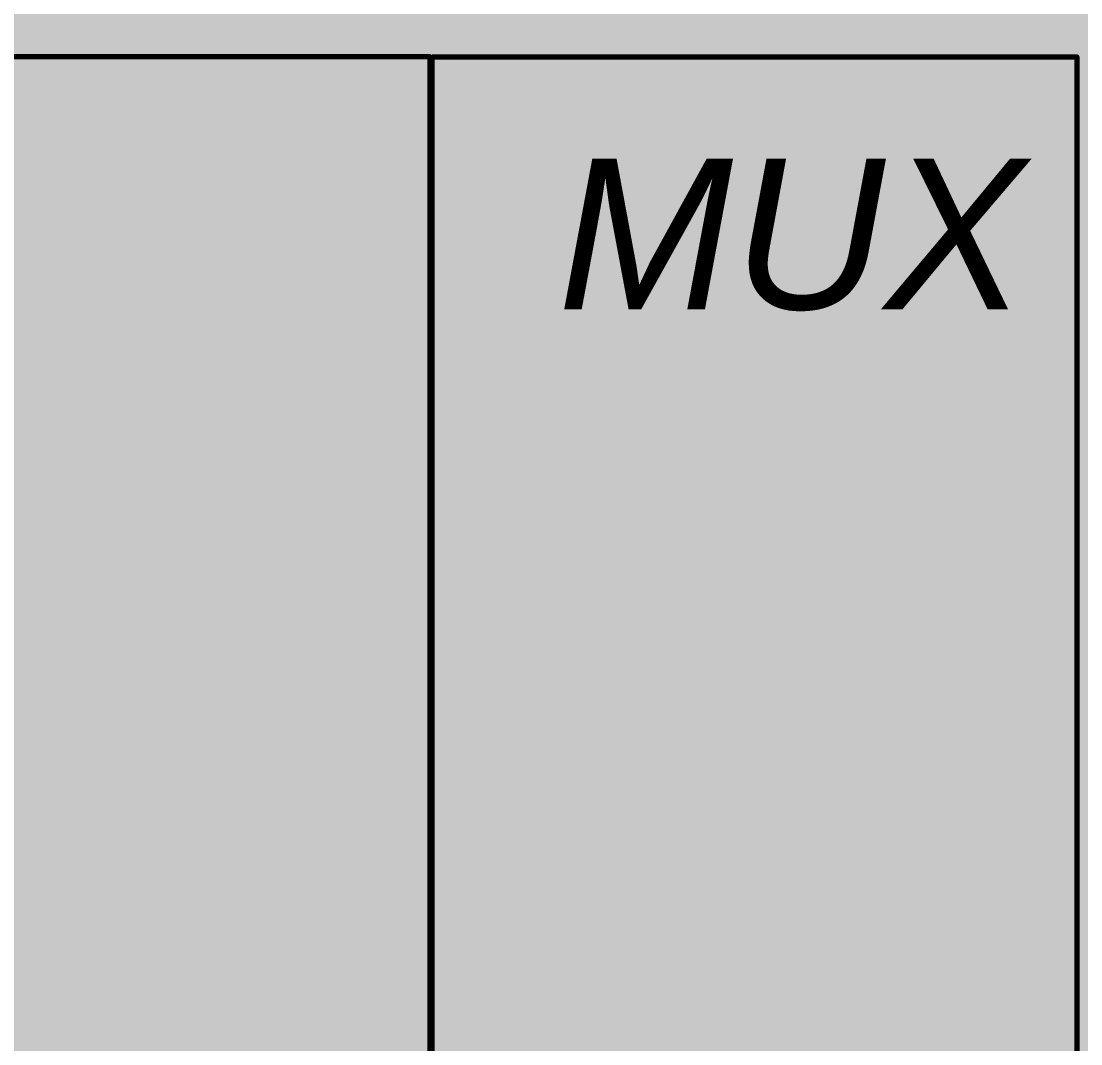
# Model space of a CAD drawing. Header units: millimetres. Extents: x 0 to 418, y 2 to 297.
# Drawn here: x 183.34 to 207.64, y 237.19 to 260.64 of the extents above; entities that cross this region are included whole.
import ezdxf

# ---------------------------------------------------------------- set-up
doc = ezdxf.new("R2010")
doc.units = ezdxf.units.MM
doc.header["$MEASUREMENT"] = 0
doc.layers.get('0').update_dxf_attribs({"linetype": 'CONTINUOUS'})
doc.styles.add('Arial$201', font='ariali.ttf', dxfattribs={"oblique": 15, "height": 6.044954})

msp = doc.modelspace()

# ---------------------------------------------------------------- hatches: boundary and pattern name
at = {"true_color": 0xffffff}
for points in [[(-0.132, 297.01), (-0.132, 1.627), (417.7, 1.627), (417.7, 297.01)], [(-0.132, 297.01), (-0.132, 1.89), (417.7, 1.89), (417.7, 297.01)], [(182.621, 259.828), (182.621, 215.098), (192.718, 215.098), (192.718, 259.828)], [(192.767, 259.828), (192.767, 195.233), (207.551, 195.233), (207.551, 259.828)]]:
    msp.add_hatch(color=0, dxfattribs=at).paths.add_polyline_path(points)
at = {"true_color": 0x000007}
h = msp.add_hatch(color=0, dxfattribs=at)
h.paths.add_polyline_path([(185.252, 255.108), (185.844, 258.003), (186.715, 258.003), (186.715, 258.003), (186.742, 258.003), (186.768, 258.002), (186.793, 258.002), (186.818, 258.001), (186.842, 258.001), (186.866, 258), (186.889, 257.999), (186.912, 257.997), (186.934, 257.996), (186.956, 257.994), (186.977, 257.992), (186.997, 257.99), (187.017, 257.988), (187.036, 257.986), (187.054, 257.983), (187.072, 257.981), (187.09, 257.978), (187.106, 257.975), (187.122, 257.972), (187.138, 257.968), (187.152, 257.965), (187.166, 257.961), (187.18, 257.957), (187.192, 257.953), (187.213, 257.949), (187.233, 257.944), (187.252, 257.939), (187.272, 257.933), (187.291, 257.927), (187.31, 257.92), (187.328, 257.913), (187.346, 257.905), (187.364, 257.897), (187.382, 257.889), (187.399, 257.88), (187.416, 257.871), (187.433, 257.862), (187.45, 257.852), (187.466, 257.842), (187.482, 257.832), (187.498, 257.821), (187.514, 257.81), (187.529, 257.799), (187.544, 257.787), (187.559, 257.776), (187.574, 257.764), (187.589, 257.752), (187.603, 257.74), (187.618, 257.725), (187.631, 257.711), (187.645, 257.696), (187.658, 257.682), (187.671, 257.667), (187.684, 257.652), (187.696, 257.638), (187.708, 257.623), (187.719, 257.607), (187.73, 257.592), (187.741, 257.577), (187.751, 257.561), (187.761, 257.545), (187.771, 257.528), (187.781, 257.512), (187.79, 257.495), (187.798, 257.477), (187.807, 257.46), (187.815, 257.442), (187.823, 257.423), (187.83, 257.404), (187.837, 257.385), (187.844, 257.365), (187.85, 257.345), (187.85, 257.345), (187.858, 257.326), (187.865, 257.307), (187.872, 257.288), (187.879, 257.268), (187.885, 257.248), (187.891, 257.228), (187.896, 257.207), (187.901, 257.187), (187.905, 257.165), (187.909, 257.144), (187.913, 257.122), (187.916, 257.1), (187.919, 257.078), (187.921, 257.056), (187.924, 257.033), (187.926, 257.01), (187.927, 256.987), (187.929, 256.963), (187.93, 256.94), (187.931, 256.916), (187.931, 256.892), (187.932, 256.868), (187.932, 256.843), (187.932, 256.819), (187.932, 256.79), (187.932, 256.761), (187.931, 256.733), (187.93, 256.705), (187.928, 256.677), (187.926, 256.649), (187.924, 256.621), (187.921, 256.594), (187.918, 256.567), (187.915, 256.539), (187.912, 256.512), (187.908, 256.486), (187.903, 256.459), (187.899, 256.433), (187.894, 256.406), (187.888, 256.38), (187.883, 256.354), (187.877, 256.328), (187.87, 256.303), (187.864, 256.277), (187.857, 256.252), (187.849, 256.227), (187.842, 256.202), (187.834, 256.177), (187.825, 256.155), (187.816, 256.132), (187.807, 256.11), (187.798, 256.087), (187.788, 256.065), (187.778, 256.042), (187.768, 256.02), (187.757, 255.998), (187.747, 255.976), (187.735, 255.955), (187.724, 255.933), (187.712, 255.912), (187.7, 255.891), (187.688, 255.871), (187.676, 255.85), (187.663, 255.83), (187.65, 255.81), (187.637, 255.791), (187.624, 255.772), (187.61, 255.754), (187.596, 255.736), (187.582, 255.718), (187.568, 255.701), (187.554, 255.684), (187.554, 255.684), (187.54, 255.666), (187.525, 255.648), (187.511, 255.63), (187.496, 255.613), (187.482, 255.596), (187.468, 255.579), (187.453, 255.563), (187.439, 255.547), (187.425, 255.531), (187.41, 255.516), (187.396, 255.501), (187.381, 255.487), (187.367, 255.472), (187.353, 255.459), (187.338, 255.445), (187.324, 255.432), (187.309, 255.419), (187.295, 255.406), (187.281, 255.394), (187.266, 255.382), (187.252, 255.371), (187.237, 255.36), (187.223, 255.349), (187.209, 255.339), (187.209, 255.339), (187.192, 255.328), (187.175, 255.318), (187.159, 255.309), (187.142, 255.299), (187.124, 255.29), (187.107, 255.28), (187.089, 255.271), (187.072, 255.262), (187.054, 255.254), (187.036, 255.246), (187.017, 255.238), (186.999, 255.23), (186.98, 255.222), (186.962, 255.215), (186.943, 255.208), (186.924, 255.201), (186.904, 255.195), (186.885, 255.188), (186.865, 255.182), (186.846, 255.177), (186.826, 255.172), (186.805, 255.167), (186.785, 255.162), (186.765, 255.158), (186.765, 255.158), (186.748, 255.154), (186.731, 255.15), (186.714, 255.146), (186.696, 255.143), (186.678, 255.139), (186.66, 255.136), (186.642, 255.133), (186.623, 255.13), (186.604, 255.128), (186.584, 255.125), (186.565, 255.123), (186.545, 255.121), (186.525, 255.119), (186.504, 255.117), (186.483, 255.115), (186.463, 255.114), (186.441, 255.113), (186.42, 255.111), (186.399, 255.111), (186.377, 255.11), (186.355, 255.109), (186.333, 255.109), (186.31, 255.108), (186.288, 255.108), (186.288, 255.108), (185.252, 255.108), (186.288, 255.108)])
h.paths.add_polyline_path([(185.696, 255.437), (186.156, 255.437), (186.156, 255.437), (186.183, 255.437), (186.209, 255.438), (186.235, 255.438), (186.26, 255.439), (186.286, 255.439), (186.311, 255.44), (186.335, 255.441), (186.36, 255.443), (186.384, 255.444), (186.408, 255.446), (186.431, 255.448), (186.454, 255.45), (186.477, 255.452), (186.5, 255.454), (186.523, 255.457), (186.545, 255.459), (186.567, 255.462), (186.589, 255.465), (186.61, 255.468), (186.632, 255.472), (186.653, 255.475), (186.674, 255.479), (186.695, 255.483), (186.715, 255.487), (186.715, 255.487), (186.728, 255.491), (186.74, 255.495), (186.752, 255.499), (186.763, 255.503), (186.775, 255.507), (186.786, 255.512), (186.797, 255.516), (186.809, 255.52), (186.819, 255.525), (186.83, 255.529), (186.841, 255.533), (186.851, 255.538), (186.861, 255.543), (186.871, 255.547), (186.881, 255.552), (186.891, 255.557), (186.9, 255.562), (186.91, 255.568), (186.919, 255.573), (186.928, 255.578), (186.937, 255.584), (186.945, 255.59), (186.954, 255.596), (186.962, 255.602), (186.974, 255.608), (186.986, 255.615), (186.998, 255.622), (187.01, 255.629), (187.022, 255.637), (187.033, 255.645), (187.045, 255.653), (187.056, 255.661), (187.067, 255.67), (187.078, 255.679), (187.089, 255.689), (187.1, 255.698), (187.111, 255.708), (187.121, 255.718), (187.132, 255.729), (187.142, 255.739), (187.153, 255.75), (187.163, 255.761), (187.174, 255.773), (187.184, 255.784), (187.194, 255.796), (187.205, 255.808), (187.215, 255.82), (187.225, 255.832), (187.225, 255.832), (187.237, 255.849), (187.249, 255.865), (187.261, 255.882), (187.273, 255.899), (187.285, 255.916), (187.296, 255.934), (187.307, 255.951), (187.318, 255.969), (187.328, 255.987), (187.339, 256.005), (187.349, 256.023), (187.359, 256.042), (187.368, 256.06), (187.378, 256.079), (187.387, 256.098), (187.396, 256.117), (187.404, 256.136), (187.412, 256.156), (187.42, 256.175), (187.428, 256.195), (187.435, 256.215), (187.442, 256.235), (187.449, 256.256), (187.455, 256.276), (187.455, 256.276), (187.463, 256.297), (187.471, 256.317), (187.479, 256.338), (187.486, 256.36), (187.492, 256.381), (187.499, 256.403), (187.505, 256.424), (187.51, 256.447), (187.516, 256.469), (187.52, 256.491), (187.525, 256.514), (187.529, 256.537), (187.533, 256.56), (187.537, 256.584), (187.54, 256.608), (187.543, 256.632), (187.546, 256.656), (187.548, 256.681), (187.55, 256.706), (187.551, 256.731), (187.553, 256.756), (187.553, 256.782), (187.554, 256.809), (187.554, 256.835), (187.554, 256.864), (187.553, 256.892), (187.552, 256.919), (187.55, 256.946), (187.548, 256.973), (187.545, 256.999), (187.542, 257.024), (187.538, 257.049), (187.534, 257.073), (187.53, 257.097), (187.525, 257.121), (187.519, 257.143), (187.513, 257.166), (187.507, 257.188), (187.5, 257.209), (187.493, 257.23), (187.486, 257.25), (187.478, 257.27), (187.469, 257.289), (187.461, 257.308), (187.452, 257.326), (187.442, 257.344), (187.433, 257.361), (187.422, 257.378), (187.412, 257.394), (187.402, 257.41), (187.391, 257.425), (187.38, 257.439), (187.369, 257.454), (187.357, 257.467), (187.346, 257.48), (187.334, 257.493), (187.322, 257.505), (187.31, 257.517), (187.297, 257.528), (187.285, 257.538), (187.272, 257.548), (187.259, 257.558), (187.245, 257.567), (187.231, 257.575), (187.217, 257.583), (187.203, 257.591), (187.188, 257.597), (187.173, 257.604), (187.158, 257.61), (187.142, 257.615), (187.126, 257.62), (187.11, 257.624), (187.099, 257.628), (187.088, 257.632), (187.076, 257.636), (187.064, 257.64), (187.05, 257.643), (187.036, 257.646), (187.022, 257.649), (187.006, 257.652), (186.991, 257.655), (186.974, 257.657), (186.957, 257.659), (186.939, 257.661), (186.921, 257.663), (186.902, 257.665), (186.883, 257.667), (186.863, 257.668), (186.842, 257.67), (186.821, 257.671), (186.799, 257.672), (186.777, 257.672), (186.754, 257.673), (186.731, 257.673), (186.707, 257.674), (186.682, 257.674), (186.173, 257.674), (185.696, 255.437), (186.173, 257.674)])
h = msp.add_hatch(color=0, dxfattribs=at)
edge = h.paths.add_edge_path()
edge.add_spline(control_points=[(188.212, 254.895), (188.212, 255.092), (188.245, 255.306), (188.311, 255.503), (188.311, 255.503), (188.376, 255.717), (188.442, 255.881), (188.508, 256.013), (188.508, 256.013), (188.59, 256.144), (188.656, 256.243), (188.738, 256.309), (188.738, 256.309), (188.82, 256.375), (188.903, 256.44), (188.985, 256.473), (188.985, 256.473), (189.051, 256.506), (189.149, 256.523), (189.231, 256.523), (189.231, 256.523), (189.429, 256.523), (189.577, 256.457), (189.692, 256.309), (189.692, 256.309), (189.823, 256.177), (189.889, 255.98), (189.889, 255.717), (189.889, 255.717), (189.889, 255.454), (189.84, 255.191), (189.758, 254.928), (189.758, 254.928), (189.659, 254.615), (189.511, 254.385), (189.33, 254.237), (189.33, 254.237), (189.199, 254.122), (189.034, 254.056), (188.87, 254.056), (188.87, 254.056), (188.689, 254.056), (188.524, 254.122), (188.409, 254.27), (188.409, 254.27), (188.278, 254.418), (188.212, 254.615), (188.212, 254.895)], knot_values=[0, 0, 0, 0, 0.020833, 0.020833, 0.020833, 0.020833, 0.041667, 0.041667, 0.041667, 0.041667, 0.0625, 0.0625, 0.0625, 0.0625, 0.083333, 0.083333, 0.083333, 0.083333, 0.104167, 0.104167, 0.104167, 0.104167, 0.125, 0.125, 0.125, 0.125, 0.145833, 0.145833, 0.145833, 0.145833, 0.166667, 0.166667, 0.166667, 0.166667, 0.1875, 0.1875, 0.1875, 0.1875, 0.208333, 0.208333, 0.208333, 0.208333, 0.229167, 0.229167, 0.229167, 0.229167, 1, 1, 1, 1], degree=3, periodic=0)
edge = h.paths.add_edge_path()
edge.add_spline(control_points=[(188.508, 254.812), (188.508, 254.664), (188.524, 254.549), (188.574, 254.467), (188.574, 254.467), (188.639, 254.352), (188.738, 254.286), (188.87, 254.286), (188.87, 254.286), (188.985, 254.286), (189.1, 254.352), (189.199, 254.451), (189.199, 254.451), (189.33, 254.599), (189.429, 254.812), (189.495, 255.092), (189.495, 255.092), (189.56, 255.372), (189.593, 255.618), (189.593, 255.783), (189.593, 255.783), (189.593, 255.964), (189.56, 256.095), (189.495, 256.161), (189.495, 256.161), (189.429, 256.243), (189.347, 256.276), (189.231, 256.276), (189.231, 256.276), (189.166, 256.276), (189.083, 256.26), (189.018, 256.227), (189.018, 256.227), (188.952, 256.177), (188.886, 256.112), (188.82, 256.013), (188.82, 256.013), (188.738, 255.865), (188.656, 255.668), (188.59, 255.388), (188.59, 255.388), (188.541, 255.141), (188.508, 254.96), (188.508, 254.812)], knot_values=[0, 0, 0, 0, 0.022727, 0.022727, 0.022727, 0.022727, 0.045455, 0.045455, 0.045455, 0.045455, 0.068182, 0.068182, 0.068182, 0.068182, 0.090909, 0.090909, 0.090909, 0.090909, 0.113636, 0.113636, 0.113636, 0.113636, 0.136364, 0.136364, 0.136364, 0.136364, 0.159091, 0.159091, 0.159091, 0.159091, 0.181818, 0.181818, 0.181818, 0.181818, 0.204545, 0.204545, 0.204545, 0.204545, 0.227273, 0.227273, 0.227273, 0.227273, 1, 1, 1, 1], degree=3, periodic=0)
h = msp.add_hatch(color=0, dxfattribs=at)
h.paths.add_polyline_path([(185.054, 249.55), (185.663, 252.444), (186.534, 252.444), (186.534, 252.444), (186.561, 252.444), (186.587, 252.444), (186.612, 252.444), (186.636, 252.443), (186.66, 252.442), (186.683, 252.441), (186.706, 252.44), (186.728, 252.439), (186.749, 252.437), (186.77, 252.436), (186.79, 252.434), (186.81, 252.432), (186.829, 252.43), (186.848, 252.428), (186.866, 252.425), (186.884, 252.422), (186.901, 252.42), (186.918, 252.417), (186.935, 252.413), (186.951, 252.41), (186.967, 252.407), (186.982, 252.403), (186.997, 252.399), (187.011, 252.395), (187.032, 252.391), (187.052, 252.386), (187.072, 252.38), (187.091, 252.375), (187.11, 252.368), (187.129, 252.362), (187.147, 252.354), (187.165, 252.347), (187.183, 252.339), (187.201, 252.331), (187.218, 252.322), (187.235, 252.313), (187.252, 252.303), (187.269, 252.294), (187.285, 252.284), (187.301, 252.273), (187.317, 252.263), (187.333, 252.252), (187.348, 252.24), (187.363, 252.229), (187.379, 252.217), (187.393, 252.206), (187.408, 252.193), (187.422, 252.181), (187.435, 252.169), (187.447, 252.156), (187.459, 252.143), (187.472, 252.129), (187.484, 252.115), (187.496, 252.101), (187.508, 252.086), (187.519, 252.072), (187.531, 252.056), (187.542, 252.041), (187.553, 252.025), (187.564, 252.009), (187.575, 251.992), (187.585, 251.975), (187.595, 251.958), (187.605, 251.94), (187.615, 251.922), (187.624, 251.904), (187.632, 251.885), (187.641, 251.866), (187.648, 251.847), (187.656, 251.827), (187.663, 251.807), (187.669, 251.787), (187.669, 251.787), (187.675, 251.768), (187.681, 251.749), (187.687, 251.73), (187.692, 251.71), (187.698, 251.69), (187.703, 251.67), (187.708, 251.649), (187.712, 251.628), (187.717, 251.607), (187.721, 251.586), (187.725, 251.564), (187.729, 251.542), (187.732, 251.52), (187.735, 251.497), (187.738, 251.474), (187.741, 251.452), (187.743, 251.428), (187.745, 251.405), (187.747, 251.381), (187.749, 251.358), (187.75, 251.333), (187.751, 251.309), (187.751, 251.285), (187.751, 251.26), (187.751, 251.232), (187.751, 251.203), (187.75, 251.175), (187.749, 251.147), (187.747, 251.119), (187.745, 251.091), (187.743, 251.063), (187.74, 251.036), (187.738, 251.009), (187.734, 250.982), (187.731, 250.956), (187.727, 250.929), (187.722, 250.903), (187.718, 250.877), (187.713, 250.852), (187.708, 250.827), (187.702, 250.802), (187.696, 250.777), (187.69, 250.753), (187.683, 250.729), (187.676, 250.705), (187.668, 250.681), (187.661, 250.658), (187.653, 250.635), (187.642, 250.611), (187.632, 250.587), (187.622, 250.563), (187.611, 250.539), (187.601, 250.516), (187.591, 250.493), (187.58, 250.471), (187.569, 250.448), (187.558, 250.426), (187.548, 250.405), (187.536, 250.383), (187.525, 250.362), (187.514, 250.341), (187.502, 250.32), (187.491, 250.3), (187.479, 250.28), (187.466, 250.26), (187.454, 250.24), (187.441, 250.22), (187.428, 250.201), (187.415, 250.182), (187.401, 250.163), (187.387, 250.144), (187.373, 250.126), (187.373, 250.126), (187.359, 250.107), (187.344, 250.089), (187.33, 250.072), (187.316, 250.054), (187.301, 250.037), (187.287, 250.021), (187.272, 250.004), (187.257, 249.989), (187.243, 249.973), (187.228, 249.958), (187.213, 249.943), (187.198, 249.928), (187.183, 249.914), (187.168, 249.9), (187.153, 249.887), (187.138, 249.873), (187.123, 249.861), (187.107, 249.848), (187.092, 249.836), (187.076, 249.824), (187.06, 249.813), (187.044, 249.801), (187.028, 249.791), (187.011, 249.78), (187.011, 249.78), (186.997, 249.77), (186.982, 249.76), (186.967, 249.75), (186.951, 249.741), (186.935, 249.731), (186.919, 249.722), (186.902, 249.713), (186.885, 249.704), (186.868, 249.696), (186.85, 249.687), (186.832, 249.679), (186.814, 249.671), (186.795, 249.664), (186.776, 249.656), (186.757, 249.649), (186.737, 249.643), (186.717, 249.636), (186.697, 249.63), (186.676, 249.624), (186.655, 249.618), (186.634, 249.613), (186.612, 249.608), (186.59, 249.604), (186.567, 249.599), (186.567, 249.599), (186.553, 249.595), (186.538, 249.591), (186.522, 249.588), (186.506, 249.584), (186.489, 249.581), (186.472, 249.578), (186.455, 249.575), (186.437, 249.572), (186.419, 249.569), (186.4, 249.567), (186.381, 249.565), (186.362, 249.562), (186.342, 249.56), (186.322, 249.559), (186.302, 249.557), (186.281, 249.556), (186.26, 249.554), (186.239, 249.553), (186.218, 249.552), (186.196, 249.551), (186.174, 249.551), (186.152, 249.55), (186.129, 249.55), (186.107, 249.55), (186.107, 249.55), (185.054, 249.55), (186.107, 249.55)])
h.paths.add_polyline_path([(185.515, 249.879), (185.975, 249.879), (185.975, 249.879), (186, 249.879), (186.024, 249.879), (186.049, 249.88), (186.073, 249.88), (186.097, 249.881), (186.12, 249.882), (186.144, 249.884), (186.167, 249.885), (186.19, 249.887), (186.213, 249.889), (186.236, 249.891), (186.259, 249.893), (186.282, 249.896), (186.304, 249.899), (186.326, 249.902), (186.348, 249.906), (186.37, 249.91), (186.392, 249.914), (186.413, 249.918), (186.434, 249.923), (186.456, 249.928), (186.477, 249.933), (186.497, 249.939), (186.518, 249.945), (186.518, 249.945), (186.53, 249.947), (186.543, 249.949), (186.555, 249.952), (186.567, 249.954), (186.579, 249.957), (186.592, 249.96), (186.604, 249.963), (186.615, 249.967), (186.627, 249.97), (186.639, 249.974), (186.651, 249.978), (186.662, 249.982), (186.673, 249.986), (186.684, 249.99), (186.695, 249.995), (186.706, 250), (186.716, 250.004), (186.726, 250.009), (186.736, 250.015), (186.746, 250.02), (186.755, 250.026), (186.764, 250.031), (186.773, 250.037), (186.781, 250.043), (186.793, 250.052), (186.805, 250.06), (186.817, 250.068), (186.829, 250.076), (186.841, 250.085), (186.852, 250.093), (186.863, 250.102), (186.874, 250.11), (186.885, 250.119), (186.896, 250.128), (186.906, 250.137), (186.917, 250.146), (186.927, 250.155), (186.937, 250.165), (186.947, 250.175), (186.957, 250.185), (186.966, 250.195), (186.975, 250.205), (186.985, 250.216), (186.994, 250.227), (187.002, 250.238), (187.011, 250.25), (187.02, 250.261), (187.028, 250.274), (187.028, 250.274), (187.04, 250.29), (187.052, 250.307), (187.064, 250.324), (187.076, 250.341), (187.087, 250.358), (187.099, 250.375), (187.11, 250.393), (187.121, 250.411), (187.132, 250.429), (187.143, 250.447), (187.153, 250.465), (187.163, 250.483), (187.174, 250.502), (187.184, 250.521), (187.194, 250.54), (187.203, 250.559), (187.213, 250.578), (187.222, 250.597), (187.231, 250.617), (187.24, 250.637), (187.249, 250.657), (187.258, 250.677), (187.266, 250.697), (187.274, 250.718), (187.274, 250.718), (187.282, 250.738), (187.29, 250.759), (187.297, 250.781), (187.303, 250.802), (187.309, 250.824), (187.315, 250.847), (187.32, 250.869), (187.325, 250.892), (187.329, 250.915), (187.333, 250.938), (187.337, 250.961), (187.34, 250.985), (187.343, 251.009), (187.346, 251.032), (187.348, 251.056), (187.35, 251.081), (187.352, 251.105), (187.353, 251.129), (187.354, 251.154), (187.355, 251.178), (187.356, 251.203), (187.356, 251.227), (187.357, 251.252), (187.357, 251.277), (187.357, 251.307), (187.356, 251.337), (187.355, 251.365), (187.354, 251.393), (187.352, 251.421), (187.35, 251.447), (187.348, 251.473), (187.345, 251.498), (187.342, 251.522), (187.338, 251.546), (187.334, 251.569), (187.33, 251.591), (187.325, 251.613), (187.32, 251.634), (187.314, 251.655), (187.308, 251.675), (187.301, 251.695), (187.294, 251.714), (187.287, 251.732), (187.279, 251.751), (187.27, 251.768), (187.261, 251.786), (187.252, 251.803), (187.242, 251.819), (187.231, 251.836), (187.221, 251.851), (187.21, 251.866), (187.199, 251.881), (187.188, 251.895), (187.177, 251.909), (187.165, 251.922), (187.153, 251.935), (187.141, 251.947), (187.129, 251.958), (187.117, 251.969), (187.104, 251.98), (187.091, 251.99), (187.078, 251.999), (187.064, 252.008), (187.05, 252.017), (187.036, 252.025), (187.022, 252.032), (187.007, 252.039), (186.992, 252.046), (186.977, 252.051), (186.961, 252.057), (186.945, 252.062), (186.929, 252.066), (186.917, 252.07), (186.903, 252.074), (186.89, 252.078), (186.876, 252.081), (186.861, 252.085), (186.846, 252.088), (186.83, 252.091), (186.814, 252.094), (186.797, 252.096), (186.78, 252.099), (186.762, 252.101), (186.744, 252.103), (186.725, 252.105), (186.706, 252.107), (186.686, 252.108), (186.666, 252.11), (186.645, 252.111), (186.624, 252.112), (186.602, 252.113), (186.58, 252.114), (186.557, 252.115), (186.533, 252.115), (186.51, 252.115), (186.485, 252.115), (185.975, 252.115), (185.515, 249.879), (185.975, 252.115)])
msp.add_hatch(color=0, dxfattribs=at).paths.add_polyline_path([(188.771, 248.794), (189.231, 250.981), (189.231, 250.981), (189.206, 250.962), (189.18, 250.944), (189.154, 250.926), (189.126, 250.908), (189.097, 250.891), (189.068, 250.873), (189.038, 250.856), (189.007, 250.839), (188.975, 250.822), (188.942, 250.805), (188.908, 250.789), (188.874, 250.773), (188.838, 250.757), (188.802, 250.742), (188.765, 250.727), (188.727, 250.712), (188.688, 250.697), (188.649, 250.682), (188.608, 250.668), (188.567, 250.655), (188.525, 250.641), (188.481, 250.628), (188.438, 250.615), (188.393, 250.603), (188.393, 250.603), (188.459, 250.931), (188.459, 250.931), (188.481, 250.94), (188.503, 250.949), (188.526, 250.958), (188.548, 250.967), (188.57, 250.977), (188.592, 250.987), (188.613, 250.997), (188.635, 251.008), (188.657, 251.018), (188.678, 251.03), (188.7, 251.041), (188.722, 251.053), (188.743, 251.065), (188.765, 251.077), (188.786, 251.089), (188.808, 251.102), (188.83, 251.115), (188.852, 251.128), (188.874, 251.141), (188.896, 251.155), (188.918, 251.169), (188.94, 251.183), (188.962, 251.197), (188.985, 251.211), (188.985, 251.211), (189.005, 251.225), (189.025, 251.239), (189.045, 251.253), (189.064, 251.267), (189.083, 251.281), (189.102, 251.294), (189.12, 251.307), (189.138, 251.321), (189.156, 251.334), (189.173, 251.346), (189.19, 251.359), (189.207, 251.371), (189.223, 251.384), (189.239, 251.396), (189.255, 251.408), (189.27, 251.419), (189.285, 251.431), (189.299, 251.442), (189.313, 251.453), (189.327, 251.464), (189.341, 251.475), (189.354, 251.486), (189.367, 251.497), (189.379, 251.507), (189.386, 251.513), (189.392, 251.52), (189.398, 251.526), (189.404, 251.533), (189.41, 251.54), (189.416, 251.547), (189.423, 251.554), (189.429, 251.562), (189.435, 251.569), (189.441, 251.577), (189.447, 251.585), (189.453, 251.593), (189.46, 251.602), (189.466, 251.61), (189.472, 251.619), (189.478, 251.628), (189.484, 251.637), (189.49, 251.646), (189.497, 251.655), (189.503, 251.665), (189.509, 251.674), (189.515, 251.684), (189.521, 251.694), (189.527, 251.704), (189.725, 251.704), (189.133, 248.794), (188.771, 248.794), (189.133, 248.794)])
h = msp.add_hatch(color=0, dxfattribs=at)
h.paths.add_polyline_path([(185.054, 244.008), (185.663, 246.886), (186.534, 246.886), (186.534, 246.886), (186.561, 246.886), (186.587, 246.886), (186.612, 246.885), (186.636, 246.885), (186.66, 246.884), (186.683, 246.883), (186.706, 246.882), (186.728, 246.881), (186.749, 246.88), (186.77, 246.879), (186.79, 246.877), (186.81, 246.876), (186.829, 246.874), (186.848, 246.872), (186.866, 246.871), (186.884, 246.869), (186.901, 246.867), (186.918, 246.865), (186.935, 246.863), (186.951, 246.861), (186.967, 246.859), (186.982, 246.857), (186.997, 246.855), (187.011, 246.853), (187.032, 246.847), (187.052, 246.84), (187.072, 246.834), (187.091, 246.827), (187.11, 246.82), (187.129, 246.812), (187.147, 246.805), (187.165, 246.797), (187.183, 246.789), (187.201, 246.78), (187.218, 246.772), (187.235, 246.763), (187.252, 246.753), (187.269, 246.743), (187.285, 246.733), (187.301, 246.723), (187.317, 246.712), (187.333, 246.7), (187.348, 246.689), (187.363, 246.676), (187.379, 246.664), (187.393, 246.651), (187.408, 246.637), (187.422, 246.623), (187.435, 246.61), (187.447, 246.597), (187.459, 246.584), (187.472, 246.571), (187.484, 246.557), (187.496, 246.543), (187.508, 246.529), (187.519, 246.514), (187.531, 246.499), (187.542, 246.484), (187.553, 246.468), (187.564, 246.452), (187.575, 246.436), (187.585, 246.42), (187.595, 246.403), (187.605, 246.387), (187.615, 246.37), (187.624, 246.352), (187.632, 246.335), (187.641, 246.317), (187.648, 246.299), (187.656, 246.281), (187.663, 246.263), (187.669, 246.245), (187.669, 246.245), (187.675, 246.224), (187.681, 246.203), (187.687, 246.182), (187.692, 246.161), (187.698, 246.14), (187.703, 246.118), (187.708, 246.097), (187.712, 246.075), (187.717, 246.054), (187.721, 246.032), (187.725, 246.01), (187.729, 245.988), (187.732, 245.966), (187.735, 245.943), (187.738, 245.921), (187.741, 245.899), (187.743, 245.876), (187.745, 245.854), (187.747, 245.831), (187.749, 245.809), (187.75, 245.786), (187.751, 245.764), (187.751, 245.741), (187.751, 245.718), (187.751, 245.688), (187.751, 245.657), (187.75, 245.627), (187.749, 245.598), (187.747, 245.568), (187.745, 245.54), (187.743, 245.511), (187.74, 245.483), (187.738, 245.455), (187.734, 245.427), (187.731, 245.4), (187.727, 245.373), (187.722, 245.346), (187.718, 245.32), (187.713, 245.294), (187.708, 245.269), (187.702, 245.244), (187.696, 245.219), (187.69, 245.194), (187.683, 245.17), (187.676, 245.146), (187.668, 245.123), (187.661, 245.1), (187.653, 245.077), (187.642, 245.053), (187.632, 245.028), (187.622, 245.005), (187.611, 244.981), (187.601, 244.958), (187.591, 244.935), (187.58, 244.912), (187.569, 244.89), (187.558, 244.868), (187.548, 244.846), (187.536, 244.825), (187.525, 244.804), (187.514, 244.783), (187.502, 244.762), (187.491, 244.742), (187.479, 244.721), (187.466, 244.701), (187.454, 244.682), (187.441, 244.662), (187.428, 244.643), (187.415, 244.624), (187.401, 244.605), (187.387, 244.586), (187.373, 244.567), (187.373, 244.567), (187.359, 244.549), (187.344, 244.531), (187.33, 244.513), (187.316, 244.496), (187.301, 244.479), (187.287, 244.462), (187.272, 244.446), (187.257, 244.43), (187.243, 244.415), (187.228, 244.399), (187.213, 244.384), (187.198, 244.37), (187.183, 244.356), (187.168, 244.342), (187.153, 244.328), (187.138, 244.315), (187.123, 244.302), (187.107, 244.29), (187.092, 244.278), (187.076, 244.266), (187.06, 244.254), (187.044, 244.243), (187.028, 244.232), (187.011, 244.222), (187.011, 244.222), (186.997, 244.212), (186.982, 244.202), (186.967, 244.193), (186.951, 244.183), (186.935, 244.174), (186.919, 244.166), (186.902, 244.158), (186.885, 244.149), (186.868, 244.142), (186.85, 244.134), (186.832, 244.126), (186.814, 244.119), (186.795, 244.112), (186.776, 244.105), (186.757, 244.098), (186.737, 244.092), (186.717, 244.085), (186.697, 244.079), (186.676, 244.072), (186.655, 244.066), (186.634, 244.06), (186.612, 244.053), (186.59, 244.047), (186.567, 244.041), (186.567, 244.041), (186.553, 244.037), (186.538, 244.033), (186.522, 244.03), (186.506, 244.027), (186.489, 244.024), (186.472, 244.022), (186.455, 244.02), (186.437, 244.018), (186.419, 244.016), (186.4, 244.015), (186.381, 244.013), (186.362, 244.012), (186.342, 244.011), (186.322, 244.01), (186.302, 244.01), (186.281, 244.009), (186.26, 244.009), (186.239, 244.009), (186.218, 244.008), (186.196, 244.008), (186.174, 244.008), (186.152, 244.008), (186.129, 244.008), (186.107, 244.008), (186.107, 244.008), (185.054, 244.008), (186.107, 244.008)])
h.paths.add_polyline_path([(185.515, 244.321), (185.975, 244.321), (185.975, 244.321), (186, 244.321), (186.024, 244.321), (186.049, 244.322), (186.073, 244.323), (186.097, 244.325), (186.12, 244.326), (186.144, 244.328), (186.167, 244.33), (186.19, 244.333), (186.213, 244.335), (186.236, 244.338), (186.259, 244.341), (186.282, 244.344), (186.304, 244.348), (186.326, 244.351), (186.348, 244.355), (186.37, 244.358), (186.392, 244.362), (186.413, 244.366), (186.434, 244.37), (186.456, 244.374), (186.477, 244.378), (186.497, 244.382), (186.518, 244.386), (186.518, 244.386), (186.53, 244.388), (186.543, 244.391), (186.555, 244.393), (186.567, 244.396), (186.579, 244.399), (186.592, 244.402), (186.604, 244.405), (186.615, 244.408), (186.627, 244.412), (186.639, 244.415), (186.651, 244.419), (186.662, 244.423), (186.673, 244.428), (186.684, 244.432), (186.695, 244.436), (186.706, 244.441), (186.716, 244.446), (186.726, 244.451), (186.736, 244.456), (186.746, 244.462), (186.755, 244.467), (186.764, 244.473), (186.773, 244.479), (186.781, 244.485), (186.793, 244.493), (186.805, 244.502), (186.817, 244.51), (186.829, 244.519), (186.841, 244.528), (186.852, 244.537), (186.863, 244.547), (186.874, 244.556), (186.885, 244.566), (186.896, 244.576), (186.906, 244.586), (186.917, 244.596), (186.927, 244.606), (186.937, 244.617), (186.947, 244.628), (186.957, 244.638), (186.966, 244.65), (186.975, 244.661), (186.985, 244.672), (186.994, 244.684), (187.002, 244.695), (187.011, 244.707), (187.02, 244.719), (187.028, 244.732), (187.028, 244.732), (187.04, 244.746), (187.052, 244.761), (187.064, 244.776), (187.076, 244.792), (187.087, 244.808), (187.099, 244.824), (187.11, 244.84), (187.121, 244.857), (187.132, 244.874), (187.143, 244.892), (187.153, 244.909), (187.163, 244.927), (187.174, 244.945), (187.184, 244.963), (187.194, 244.982), (187.203, 245.001), (187.213, 245.02), (187.222, 245.039), (187.231, 245.059), (187.24, 245.078), (187.249, 245.098), (187.258, 245.118), (187.266, 245.139), (187.274, 245.159), (187.274, 245.159), (187.282, 245.18), (187.29, 245.201), (187.297, 245.222), (187.303, 245.244), (187.309, 245.266), (187.315, 245.288), (187.32, 245.311), (187.325, 245.334), (187.329, 245.357), (187.333, 245.381), (187.337, 245.405), (187.34, 245.429), (187.343, 245.453), (187.346, 245.477), (187.348, 245.502), (187.35, 245.527), (187.352, 245.552), (187.353, 245.578), (187.354, 245.603), (187.355, 245.629), (187.356, 245.655), (187.356, 245.682), (187.357, 245.708), (187.357, 245.735), (187.357, 245.763), (187.356, 245.791), (187.355, 245.819), (187.354, 245.846), (187.352, 245.872), (187.35, 245.898), (187.348, 245.923), (187.345, 245.948), (187.342, 245.972), (187.338, 245.996), (187.334, 246.019), (187.33, 246.041), (187.325, 246.063), (187.32, 246.084), (187.314, 246.105), (187.308, 246.125), (187.301, 246.144), (187.294, 246.163), (187.287, 246.181), (187.279, 246.198), (187.27, 246.215), (187.261, 246.231), (187.252, 246.246), (187.242, 246.261), (187.231, 246.277), (187.221, 246.293), (187.21, 246.308), (187.199, 246.323), (187.188, 246.337), (187.177, 246.351), (187.165, 246.364), (187.153, 246.377), (187.141, 246.389), (187.129, 246.401), (187.117, 246.412), (187.104, 246.423), (187.091, 246.434), (187.078, 246.444), (187.064, 246.454), (187.05, 246.463), (187.036, 246.472), (187.022, 246.481), (187.007, 246.489), (186.992, 246.497), (186.977, 246.504), (186.961, 246.511), (186.945, 246.518), (186.929, 246.524), (186.917, 246.526), (186.903, 246.528), (186.89, 246.53), (186.876, 246.532), (186.861, 246.534), (186.846, 246.536), (186.83, 246.538), (186.814, 246.54), (186.797, 246.542), (186.78, 246.544), (186.762, 246.545), (186.744, 246.547), (186.725, 246.548), (186.706, 246.55), (186.686, 246.551), (186.666, 246.552), (186.645, 246.553), (186.624, 246.554), (186.602, 246.555), (186.58, 246.556), (186.557, 246.556), (186.533, 246.557), (186.51, 246.557), (186.485, 246.557), (185.975, 246.557), (185.515, 244.321), (185.975, 246.557)])
h = msp.add_hatch(color=0, dxfattribs=at)
h.paths.add_polyline_path([(188.031, 243.235), (188.031, 243.235), (188.035, 243.258), (188.04, 243.28), (188.044, 243.301), (188.049, 243.323), (188.054, 243.344), (188.059, 243.365), (188.064, 243.385), (188.069, 243.405), (188.075, 243.425), (188.081, 243.444), (188.087, 243.463), (188.093, 243.482), (188.099, 243.5), (188.105, 243.518), (188.112, 243.536), (188.119, 243.553), (188.126, 243.57), (188.133, 243.587), (188.14, 243.603), (188.147, 243.619), (188.155, 243.634), (188.163, 243.65), (188.171, 243.665), (188.179, 243.679), (188.179, 243.679), (188.187, 243.694), (188.196, 243.708), (188.204, 243.722), (188.213, 243.737), (188.222, 243.751), (188.232, 243.765), (188.241, 243.78), (188.251, 243.794), (188.261, 243.808), (188.271, 243.822), (188.281, 243.836), (188.292, 243.85), (188.303, 243.864), (188.314, 243.877), (188.326, 243.891), (188.337, 243.905), (188.349, 243.918), (188.362, 243.931), (188.374, 243.944), (188.387, 243.957), (188.4, 243.97), (188.414, 243.983), (188.428, 243.996), (188.442, 244.008), (188.457, 244.021), (188.473, 244.034), (188.489, 244.049), (188.507, 244.064), (188.525, 244.08), (188.544, 244.097), (188.565, 244.115), (188.586, 244.134), (188.608, 244.153), (188.631, 244.173), (188.655, 244.194), (188.681, 244.216), (188.707, 244.238), (188.734, 244.261), (188.762, 244.285), (188.792, 244.31), (188.822, 244.336), (188.854, 244.362), (188.886, 244.389), (188.92, 244.417), (188.955, 244.445), (188.991, 244.474), (189.029, 244.504), (189.067, 244.534), (189.089, 244.553), (189.111, 244.571), (189.132, 244.588), (189.153, 244.606), (189.173, 244.622), (189.193, 244.639), (189.212, 244.655), (189.231, 244.671), (189.249, 244.686), (189.266, 244.701), (189.283, 244.716), (189.299, 244.73), (189.315, 244.743), (189.33, 244.757), (189.344, 244.769), (189.358, 244.782), (189.371, 244.793), (189.384, 244.805), (189.396, 244.816), (189.407, 244.826), (189.417, 244.836), (189.427, 244.846), (189.437, 244.855), (189.445, 244.863), (189.457, 244.876), (189.47, 244.888), (189.481, 244.9), (189.493, 244.913), (189.504, 244.925), (189.516, 244.937), (189.527, 244.95), (189.537, 244.962), (189.548, 244.974), (189.558, 244.987), (189.567, 244.999), (189.577, 245.011), (189.586, 245.024), (189.595, 245.036), (189.603, 245.048), (189.611, 245.061), (189.618, 245.073), (189.626, 245.085), (189.632, 245.098), (189.639, 245.11), (189.644, 245.122), (189.65, 245.135), (189.655, 245.147), (189.659, 245.159), (189.663, 245.168), (189.667, 245.176), (189.671, 245.185), (189.674, 245.193), (189.677, 245.202), (189.681, 245.211), (189.684, 245.221), (189.686, 245.23), (189.689, 245.239), (189.692, 245.249), (189.694, 245.258), (189.696, 245.268), (189.698, 245.278), (189.7, 245.288), (189.701, 245.298), (189.703, 245.308), (189.704, 245.318), (189.705, 245.328), (189.706, 245.338), (189.707, 245.348), (189.708, 245.359), (189.708, 245.369), (189.708, 245.379), (189.708, 245.389), (189.708, 245.406), (189.707, 245.422), (189.706, 245.438), (189.704, 245.454), (189.702, 245.469), (189.699, 245.485), (189.696, 245.5), (189.692, 245.515), (189.688, 245.53), (189.683, 245.544), (189.677, 245.558), (189.671, 245.572), (189.665, 245.586), (189.658, 245.6), (189.651, 245.613), (189.643, 245.626), (189.634, 245.638), (189.625, 245.651), (189.616, 245.663), (189.606, 245.675), (189.595, 245.686), (189.584, 245.697), (189.572, 245.708), (189.56, 245.718), (189.55, 245.73), (189.539, 245.742), (189.528, 245.753), (189.516, 245.764), (189.505, 245.774), (189.492, 245.783), (189.48, 245.792), (189.467, 245.801), (189.454, 245.809), (189.44, 245.816), (189.427, 245.823), (189.412, 245.829), (189.398, 245.835), (189.383, 245.841), (189.368, 245.846), (189.352, 245.85), (189.336, 245.854), (189.32, 245.857), (189.303, 245.86), (189.286, 245.862), (189.269, 245.864), (189.251, 245.865), (189.233, 245.866), (189.215, 245.866), (189.199, 245.866), (189.182, 245.865), (189.166, 245.864), (189.151, 245.862), (189.135, 245.86), (189.119, 245.857), (189.104, 245.854), (189.089, 245.85), (189.074, 245.846), (189.059, 245.841), (189.044, 245.835), (189.03, 245.829), (189.016, 245.823), (189.002, 245.816), (188.988, 245.809), (188.974, 245.801), (188.96, 245.792), (188.947, 245.783), (188.933, 245.774), (188.92, 245.764), (188.907, 245.753), (188.895, 245.742), (188.882, 245.73), (188.87, 245.718), (188.857, 245.706), (188.845, 245.693), (188.833, 245.679), (188.822, 245.665), (188.81, 245.65), (188.799, 245.635), (188.788, 245.619), (188.778, 245.603), (188.767, 245.587), (188.757, 245.569), (188.747, 245.552), (188.738, 245.533), (188.729, 245.515), (188.72, 245.495), (188.712, 245.476), (188.704, 245.455), (188.696, 245.434), (188.689, 245.413), (188.683, 245.391), (188.676, 245.369), (188.67, 245.346), (188.665, 245.323), (188.66, 245.299), (188.656, 245.274), (188.294, 245.324), (188.294, 245.324), (188.299, 245.354), (188.304, 245.385), (188.31, 245.415), (188.317, 245.444), (188.325, 245.473), (188.334, 245.502), (188.343, 245.53), (188.353, 245.558), (188.364, 245.586), (188.376, 245.613), (188.388, 245.639), (188.401, 245.665), (188.415, 245.69), (188.429, 245.715), (188.444, 245.74), (188.46, 245.763), (188.476, 245.787), (188.493, 245.809), (188.51, 245.831), (188.529, 245.853), (188.547, 245.874), (188.566, 245.894), (188.586, 245.913), (188.607, 245.932), (188.627, 245.95), (188.648, 245.967), (188.67, 245.984), (188.692, 245.999), (188.714, 246.014), (188.736, 246.028), (188.759, 246.041), (188.783, 246.053), (188.806, 246.065), (188.83, 246.076), (188.855, 246.085), (188.88, 246.095), (188.905, 246.103), (188.931, 246.11), (188.957, 246.117), (188.984, 246.123), (189.011, 246.129), (189.039, 246.133), (189.067, 246.137), (189.096, 246.14), (189.125, 246.143), (189.154, 246.145), (189.184, 246.146), (189.215, 246.146), (189.235, 246.146), (189.256, 246.145), (189.276, 246.144), (189.296, 246.143), (189.316, 246.142), (189.335, 246.14), (189.355, 246.138), (189.374, 246.135), (189.393, 246.132), (189.412, 246.129), (189.431, 246.125), (189.449, 246.121), (189.468, 246.117), (189.486, 246.112), (189.504, 246.107), (189.522, 246.102), (189.54, 246.096), (189.557, 246.09), (189.575, 246.084), (189.592, 246.077), (189.609, 246.07), (189.626, 246.063), (189.642, 246.055), (189.659, 246.047), (189.659, 246.047), (189.675, 246.039), (189.691, 246.03), (189.707, 246.021), (189.722, 246.012), (189.737, 246.002), (189.752, 245.992), (189.766, 245.981), (189.78, 245.971), (189.794, 245.959), (189.808, 245.948), (189.821, 245.936), (189.834, 245.924), (189.846, 245.911), (189.859, 245.899), (189.871, 245.885), (189.883, 245.872), (189.895, 245.858), (189.906, 245.844), (189.918, 245.829), (189.929, 245.814), (189.94, 245.799), (189.951, 245.783), (189.961, 245.768), (189.971, 245.751), (189.979, 245.737), (189.987, 245.722), (189.995, 245.707), (190.002, 245.692), (190.008, 245.677), (190.015, 245.662), (190.021, 245.647), (190.026, 245.631), (190.032, 245.616), (190.037, 245.6), (190.041, 245.584), (190.045, 245.568), (190.049, 245.552), (190.053, 245.536), (190.056, 245.52), (190.059, 245.504), (190.062, 245.488), (190.064, 245.471), (190.066, 245.455), (190.067, 245.439), (190.069, 245.422), (190.069, 245.406), (190.07, 245.389), (190.07, 245.373), (190.07, 245.348), (190.068, 245.324), (190.066, 245.3), (190.063, 245.276), (190.06, 245.252), (190.055, 245.228), (190.05, 245.204), (190.044, 245.181), (190.037, 245.157), (190.03, 245.134), (190.021, 245.11), (190.013, 245.087), (190.003, 245.064), (189.993, 245.041), (189.982, 245.018), (189.97, 244.995), (189.958, 244.973), (189.945, 244.95), (189.932, 244.927), (189.918, 244.904), (189.903, 244.882), (189.888, 244.859), (189.873, 244.837), (189.856, 244.814), (189.856, 244.814), (189.845, 244.801), (189.832, 244.787), (189.818, 244.771), (189.802, 244.754), (189.784, 244.736), (189.764, 244.716), (189.742, 244.695), (189.719, 244.673), (189.694, 244.65), (189.668, 244.626), (189.64, 244.6), (189.61, 244.573), (189.578, 244.546), (189.545, 244.517), (189.509, 244.487), (189.473, 244.456), (189.434, 244.424), (189.394, 244.391), (189.352, 244.357), (189.308, 244.322), (189.263, 244.286), (189.216, 244.249), (189.167, 244.211), (189.116, 244.173), (189.116, 244.173), (189.094, 244.154), (189.072, 244.136), (189.051, 244.119), (189.03, 244.101), (189.01, 244.084), (188.99, 244.068), (188.971, 244.051), (188.952, 244.036), (188.934, 244.02), (188.916, 244.005), (188.899, 243.99), (188.882, 243.975), (188.866, 243.961), (188.85, 243.947), (188.835, 243.934), (188.82, 243.92), (188.806, 243.908), (188.793, 243.895), (188.779, 243.883), (188.767, 243.871), (188.755, 243.86), (188.743, 243.848), (188.732, 243.838), (188.722, 243.827), (188.722, 243.827), (188.711, 243.815), (188.701, 243.803), (188.692, 243.791), (188.682, 243.779), (188.672, 243.768), (188.663, 243.756), (188.654, 243.745), (188.645, 243.733), (188.636, 243.722), (188.627, 243.711), (188.619, 243.7), (188.611, 243.689), (188.602, 243.679), (188.595, 243.668), (188.587, 243.657), (188.579, 243.647), (188.572, 243.636), (188.564, 243.626), (188.557, 243.616), (188.55, 243.605), (188.544, 243.595), (188.537, 243.585), (188.531, 243.574), (188.524, 243.564), (188.524, 243.564), (189.823, 243.564), (189.758, 243.235)])
h.paths.add_polyline_path([(188.031, 243.235), (189.758, 243.235)])
h = msp.add_hatch(color=0, dxfattribs=at)
h.paths.add_polyline_path([(185.054, 238.45), (185.663, 241.344), (186.534, 241.344), (186.534, 241.344), (186.561, 241.344), (186.587, 241.344), (186.612, 241.343), (186.636, 241.343), (186.66, 241.342), (186.683, 241.341), (186.706, 241.34), (186.728, 241.339), (186.749, 241.337), (186.77, 241.335), (186.79, 241.334), (186.81, 241.332), (186.829, 241.33), (186.848, 241.327), (186.866, 241.325), (186.884, 241.322), (186.901, 241.319), (186.918, 241.316), (186.935, 241.313), (186.951, 241.31), (186.967, 241.306), (186.982, 241.303), (186.997, 241.299), (187.011, 241.295), (187.032, 241.288), (187.052, 241.282), (187.072, 241.275), (187.091, 241.269), (187.11, 241.262), (187.129, 241.254), (187.147, 241.247), (187.165, 241.239), (187.183, 241.231), (187.201, 241.223), (187.218, 241.215), (187.235, 241.206), (187.252, 241.197), (187.269, 241.188), (187.285, 241.179), (187.301, 241.169), (187.317, 241.159), (187.333, 241.149), (187.348, 241.138), (187.363, 241.128), (187.379, 241.116), (187.393, 241.105), (187.408, 241.093), (187.422, 241.081), (187.435, 241.066), (187.447, 241.052), (187.459, 241.037), (187.472, 241.022), (187.484, 241.007), (187.496, 240.991), (187.508, 240.976), (187.519, 240.96), (187.531, 240.944), (187.542, 240.928), (187.553, 240.912), (187.564, 240.896), (187.575, 240.879), (187.585, 240.863), (187.595, 240.846), (187.605, 240.829), (187.615, 240.812), (187.624, 240.794), (187.632, 240.777), (187.641, 240.759), (187.648, 240.741), (187.656, 240.723), (187.663, 240.705), (187.669, 240.686), (187.669, 240.686), (187.675, 240.666), (187.681, 240.645), (187.687, 240.624), (187.692, 240.604), (187.698, 240.583), (187.703, 240.562), (187.708, 240.542), (187.712, 240.521), (187.717, 240.499), (187.721, 240.478), (187.725, 240.457), (187.729, 240.435), (187.732, 240.414), (187.735, 240.392), (187.738, 240.37), (187.741, 240.348), (187.743, 240.325), (187.745, 240.302), (187.747, 240.279), (187.749, 240.256), (187.75, 240.233), (187.751, 240.209), (187.751, 240.184), (187.751, 240.16), (187.751, 240.131), (187.751, 240.103), (187.75, 240.074), (187.749, 240.046), (187.747, 240.018), (187.745, 239.99), (187.743, 239.963), (187.74, 239.935), (187.738, 239.908), (187.734, 239.881), (187.731, 239.854), (187.727, 239.827), (187.722, 239.8), (187.718, 239.774), (187.713, 239.748), (187.708, 239.721), (187.702, 239.696), (187.696, 239.67), (187.69, 239.644), (187.683, 239.619), (187.676, 239.593), (187.668, 239.568), (187.661, 239.543), (187.653, 239.519), (187.642, 239.494), (187.632, 239.47), (187.622, 239.446), (187.611, 239.423), (187.601, 239.399), (187.591, 239.377), (187.58, 239.354), (187.569, 239.332), (187.558, 239.31), (187.548, 239.288), (187.536, 239.266), (187.525, 239.245), (187.514, 239.224), (187.502, 239.204), (187.491, 239.183), (187.479, 239.163), (187.466, 239.143), (187.454, 239.123), (187.441, 239.104), (187.428, 239.084), (187.415, 239.065), (187.401, 239.046), (187.387, 239.027), (187.373, 239.009), (187.373, 239.009), (187.359, 238.992), (187.344, 238.976), (187.33, 238.96), (187.316, 238.945), (187.301, 238.929), (187.287, 238.914), (187.272, 238.898), (187.257, 238.883), (187.243, 238.869), (187.228, 238.854), (187.213, 238.84), (187.198, 238.826), (187.183, 238.812), (187.168, 238.799), (187.153, 238.785), (187.138, 238.773), (187.123, 238.76), (187.107, 238.748), (187.092, 238.735), (187.076, 238.724), (187.06, 238.712), (187.044, 238.701), (187.028, 238.69), (187.011, 238.68), (187.011, 238.68), (186.997, 238.67), (186.982, 238.66), (186.967, 238.65), (186.951, 238.64), (186.935, 238.631), (186.919, 238.622), (186.902, 238.613), (186.885, 238.604), (186.868, 238.595), (186.85, 238.587), (186.832, 238.579), (186.814, 238.571), (186.795, 238.563), (186.776, 238.556), (186.757, 238.549), (186.737, 238.542), (186.717, 238.536), (186.697, 238.53), (186.676, 238.524), (186.655, 238.518), (186.634, 238.513), (186.612, 238.508), (186.59, 238.503), (186.567, 238.499), (186.567, 238.499), (186.553, 238.495), (186.538, 238.491), (186.522, 238.487), (186.506, 238.484), (186.489, 238.481), (186.472, 238.477), (186.455, 238.474), (186.437, 238.472), (186.419, 238.469), (186.4, 238.467), (186.381, 238.464), (186.362, 238.462), (186.342, 238.46), (186.322, 238.458), (186.302, 238.457), (186.281, 238.455), (186.26, 238.454), (186.239, 238.453), (186.218, 238.452), (186.196, 238.451), (186.174, 238.45), (186.152, 238.45), (186.129, 238.45), (186.107, 238.45), (186.107, 238.45), (185.054, 238.45), (186.107, 238.45)])
h.paths.add_polyline_path([(185.515, 238.779), (185.975, 238.779), (185.975, 238.779), (186, 238.779), (186.024, 238.779), (186.049, 238.779), (186.073, 238.78), (186.097, 238.781), (186.12, 238.782), (186.144, 238.783), (186.167, 238.784), (186.19, 238.786), (186.213, 238.787), (186.236, 238.789), (186.259, 238.791), (186.282, 238.793), (186.304, 238.795), (186.326, 238.798), (186.348, 238.801), (186.37, 238.803), (186.392, 238.806), (186.413, 238.81), (186.434, 238.813), (186.456, 238.816), (186.477, 238.82), (186.497, 238.824), (186.518, 238.828), (186.518, 238.828), (186.53, 238.832), (186.543, 238.836), (186.555, 238.84), (186.567, 238.844), (186.579, 238.849), (186.592, 238.853), (186.604, 238.857), (186.615, 238.861), (186.627, 238.866), (186.639, 238.87), (186.651, 238.875), (186.662, 238.879), (186.673, 238.884), (186.684, 238.889), (186.695, 238.894), (186.706, 238.899), (186.716, 238.904), (186.726, 238.909), (186.736, 238.914), (186.746, 238.92), (186.755, 238.925), (186.764, 238.931), (186.773, 238.937), (186.781, 238.943), (186.793, 238.949), (186.805, 238.956), (186.817, 238.963), (186.829, 238.97), (186.841, 238.978), (186.852, 238.986), (186.863, 238.994), (186.874, 239.003), (186.885, 239.012), (186.896, 239.021), (186.906, 239.03), (186.917, 239.04), (186.927, 239.05), (186.937, 239.06), (186.947, 239.07), (186.957, 239.081), (186.966, 239.092), (186.975, 239.103), (186.985, 239.114), (186.994, 239.125), (187.002, 239.137), (187.011, 239.149), (187.02, 239.161), (187.028, 239.173), (187.028, 239.173), (187.04, 239.19), (187.052, 239.207), (187.064, 239.223), (187.076, 239.24), (187.087, 239.258), (187.099, 239.275), (187.11, 239.293), (187.121, 239.31), (187.132, 239.328), (187.143, 239.346), (187.153, 239.365), (187.163, 239.383), (187.174, 239.402), (187.184, 239.42), (187.194, 239.439), (187.203, 239.458), (187.213, 239.478), (187.222, 239.497), (187.231, 239.517), (187.24, 239.536), (187.249, 239.556), (187.258, 239.577), (187.266, 239.597), (187.274, 239.617), (187.274, 239.617), (187.282, 239.638), (187.29, 239.659), (187.297, 239.68), (187.303, 239.701), (187.309, 239.722), (187.315, 239.744), (187.32, 239.766), (187.325, 239.788), (187.329, 239.81), (187.333, 239.833), (187.337, 239.855), (187.34, 239.878), (187.343, 239.902), (187.346, 239.925), (187.348, 239.949), (187.35, 239.973), (187.352, 239.997), (187.353, 240.022), (187.354, 240.047), (187.355, 240.072), (187.356, 240.098), (187.356, 240.124), (187.357, 240.15), (187.357, 240.176), (187.357, 240.205), (187.356, 240.233), (187.355, 240.26), (187.354, 240.287), (187.352, 240.314), (187.35, 240.34), (187.348, 240.365), (187.345, 240.39), (187.342, 240.415), (187.338, 240.439), (187.334, 240.462), (187.33, 240.485), (187.325, 240.507), (187.32, 240.529), (187.314, 240.55), (187.308, 240.571), (187.301, 240.591), (187.294, 240.611), (187.287, 240.63), (187.279, 240.649), (187.27, 240.667), (187.261, 240.685), (187.252, 240.702), (187.242, 240.719), (187.231, 240.733), (187.221, 240.747), (187.21, 240.761), (187.199, 240.774), (187.188, 240.787), (187.177, 240.799), (187.165, 240.811), (187.153, 240.823), (187.141, 240.835), (187.129, 240.846), (187.117, 240.857), (187.104, 240.867), (187.091, 240.877), (187.078, 240.887), (187.064, 240.896), (187.05, 240.905), (187.036, 240.914), (187.022, 240.923), (187.007, 240.931), (186.992, 240.938), (186.977, 240.946), (186.961, 240.953), (186.945, 240.959), (186.929, 240.966), (186.917, 240.97), (186.903, 240.974), (186.89, 240.977), (186.876, 240.981), (186.861, 240.984), (186.846, 240.987), (186.83, 240.99), (186.814, 240.993), (186.797, 240.996), (186.78, 240.998), (186.762, 241.001), (186.744, 241.003), (186.725, 241.005), (186.706, 241.007), (186.686, 241.008), (186.666, 241.01), (186.645, 241.011), (186.624, 241.012), (186.602, 241.013), (186.58, 241.014), (186.557, 241.014), (186.533, 241.015), (186.51, 241.015), (186.485, 241.015), (185.975, 241.015), (185.515, 238.779), (185.975, 241.015)])
h = msp.add_hatch(color=0, dxfattribs=at)
edge = h.paths.add_edge_path()
edge.add_line((188.015, 238.45), (188.36, 238.483))
edge.add_spline(control_points=[(188.36, 238.483), (188.393, 238.285), (188.442, 238.137), (188.541, 238.055), (188.541, 238.055), (188.623, 237.973), (188.738, 237.923), (188.886, 237.923), (188.886, 237.923), (189.067, 237.923), (189.215, 237.989), (189.347, 238.104), (189.347, 238.104), (189.478, 238.236), (189.544, 238.384), (189.544, 238.548), (189.544, 238.548), (189.544, 238.696), (189.495, 238.812), (189.396, 238.894), (189.396, 238.894), (189.297, 238.992), (189.166, 239.042), (189.001, 239.042), (189.001, 239.042), (188.985, 239.042), (188.952, 239.042), (188.903, 239.025)], knot_values=[0, 0, 0, 0, 0.035714, 0.035714, 0.035714, 0.035714, 0.071429, 0.071429, 0.071429, 0.071429, 0.107143, 0.107143, 0.107143, 0.107143, 0.142857, 0.142857, 0.142857, 0.142857, 0.178571, 0.178571, 0.178571, 0.178571, 0.214286, 0.214286, 0.214286, 0.214286, 1, 1, 1, 1], degree=3, periodic=0)
edge.add_line((188.903, 239.025), (188.952, 239.321))
edge.add_spline(control_points=[(188.952, 239.321), (188.985, 239.321), (189.018, 239.321), (189.051, 239.321), (189.051, 239.321), (189.264, 239.321), (189.412, 239.371), (189.527, 239.469), (189.527, 239.469), (189.643, 239.568), (189.692, 239.683), (189.692, 239.831), (189.692, 239.831), (189.692, 239.963), (189.643, 240.078), (189.56, 240.176), (189.56, 240.176), (189.462, 240.259), (189.347, 240.308), (189.231, 240.308), (189.231, 240.308), (189.1, 240.308), (188.985, 240.259), (188.886, 240.16), (188.886, 240.16), (188.771, 240.078), (188.705, 239.946), (188.689, 239.765)], knot_values=[0, 0, 0, 0, 0.035714, 0.035714, 0.035714, 0.035714, 0.071429, 0.071429, 0.071429, 0.071429, 0.107143, 0.107143, 0.107143, 0.107143, 0.142857, 0.142857, 0.142857, 0.142857, 0.178571, 0.178571, 0.178571, 0.178571, 0.214286, 0.214286, 0.214286, 0.214286, 1, 1, 1, 1], degree=3, periodic=0)
edge.add_line((188.689, 239.765), (188.327, 239.848))
edge.add_spline(control_points=[(188.327, 239.848), (188.393, 240.078), (188.508, 240.259), (188.672, 240.39), (188.672, 240.39), (188.837, 240.522), (189.018, 240.588), (189.248, 240.588), (189.248, 240.588), (189.495, 240.588), (189.675, 240.522), (189.823, 240.374), (189.823, 240.374), (189.971, 240.226), (190.037, 240.061), (190.037, 239.848), (190.037, 239.848), (190.037, 239.7), (190.004, 239.568), (189.922, 239.453), (189.922, 239.453), (189.84, 239.338), (189.725, 239.239), (189.56, 239.173), (189.56, 239.173), (189.675, 239.091), (189.758, 239.025), (189.823, 238.927), (189.823, 238.927), (189.873, 238.828), (189.906, 238.713), (189.906, 238.598), (189.906, 238.598), (189.906, 238.335), (189.807, 238.121), (189.61, 237.923), (189.61, 237.923), (189.412, 237.726), (189.182, 237.644), (188.919, 237.644), (188.919, 237.644), (188.656, 237.644), (188.442, 237.71), (188.278, 237.858), (188.278, 237.858), (188.13, 238.006), (188.031, 238.203), (188.015, 238.45)], knot_values=[0, 0, 0, 0, 0.020833, 0.020833, 0.020833, 0.020833, 0.041667, 0.041667, 0.041667, 0.041667, 0.0625, 0.0625, 0.0625, 0.0625, 0.083333, 0.083333, 0.083333, 0.083333, 0.104167, 0.104167, 0.104167, 0.104167, 0.125, 0.125, 0.125, 0.125, 0.145833, 0.145833, 0.145833, 0.145833, 0.166667, 0.166667, 0.166667, 0.166667, 0.1875, 0.1875, 0.1875, 0.1875, 0.208333, 0.208333, 0.208333, 0.208333, 0.229167, 0.229167, 0.229167, 0.229167, 1, 1, 1, 1], degree=3, periodic=0)

# ---------------------------------------------------------------- linework, layer by layer
at = {"color": 0, "linetype": 'Continuous', "lineweight": 70, "true_color": 0x000007}
for points in [[(182.621, 215.098), (192.718, 215.098), (192.718, 259.828), (182.621, 259.828)], [(192.767, 259.828), (207.551, 259.828), (207.551, 195.233), (192.767, 195.233)]]:
    msp.add_lwpolyline(points, close=True, dxfattribs=at)

# ---------------------------------------------------------------- texts
at = {"color": 0, "true_color": 0x000007, "style": 'Arial$201'}
msp.add_text('MUX', height=3.4543, dxfattribs=at).set_placement((195.645, 254.039))

doc.saveas('drawing.dxf')
